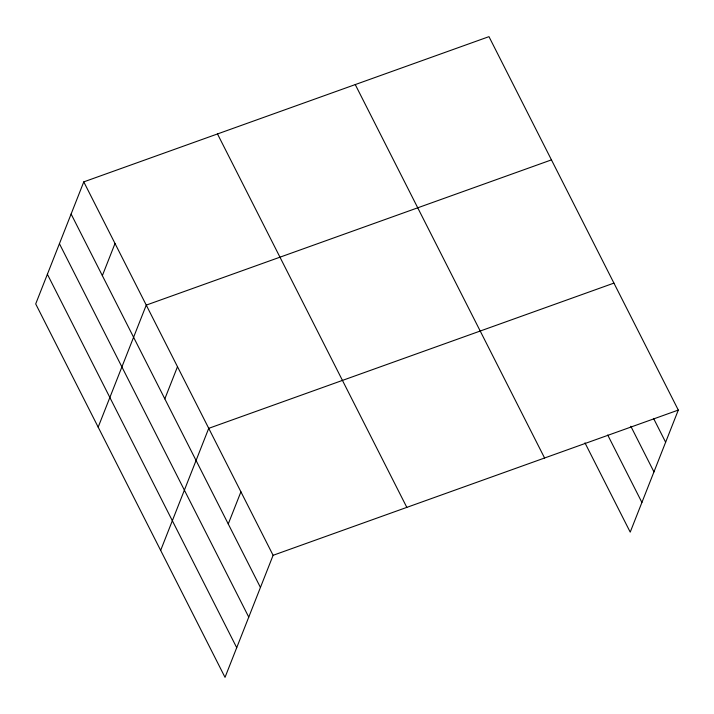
<?xml version="1.0" encoding="UTF-8"?>
<svg xmlns="http://www.w3.org/2000/svg" width="714" height="714" viewBox="0 0 714 714"><rect width="100%" height="100%" fill="white"/><g stroke="black" fill="none" stroke-linecap="round" stroke-linejoin="round"><path stroke-width="1.07" d="M83.779 181.874L35.7 303.923L225.026 677.345L273.105 555.305L83.779 181.874L488.974 36.655L678.3 410.077L630.221 532.126L584.962 442.85M102.352 275.64L115.016 243.492M98.175 427.151L146.254 305.11L551.449 159.882M164.827 398.876L177.491 366.719M160.659 550.387L208.729 428.338L613.924 283.11M228.257 523.969L240.921 491.821M273.105 555.305L678.3 410.077M653.569 418.422L665.635 442.225M630.819 426.267L653.953 471.892M607.712 435.004L641.913 502.46M355.26 84.573L544.586 458.004M217.493 133.955L406.819 507.377M71.114 214.022L260.44 587.452M59.423 243.688L248.758 617.119M47.383 274.256L236.718 647.687"/></g></svg>
